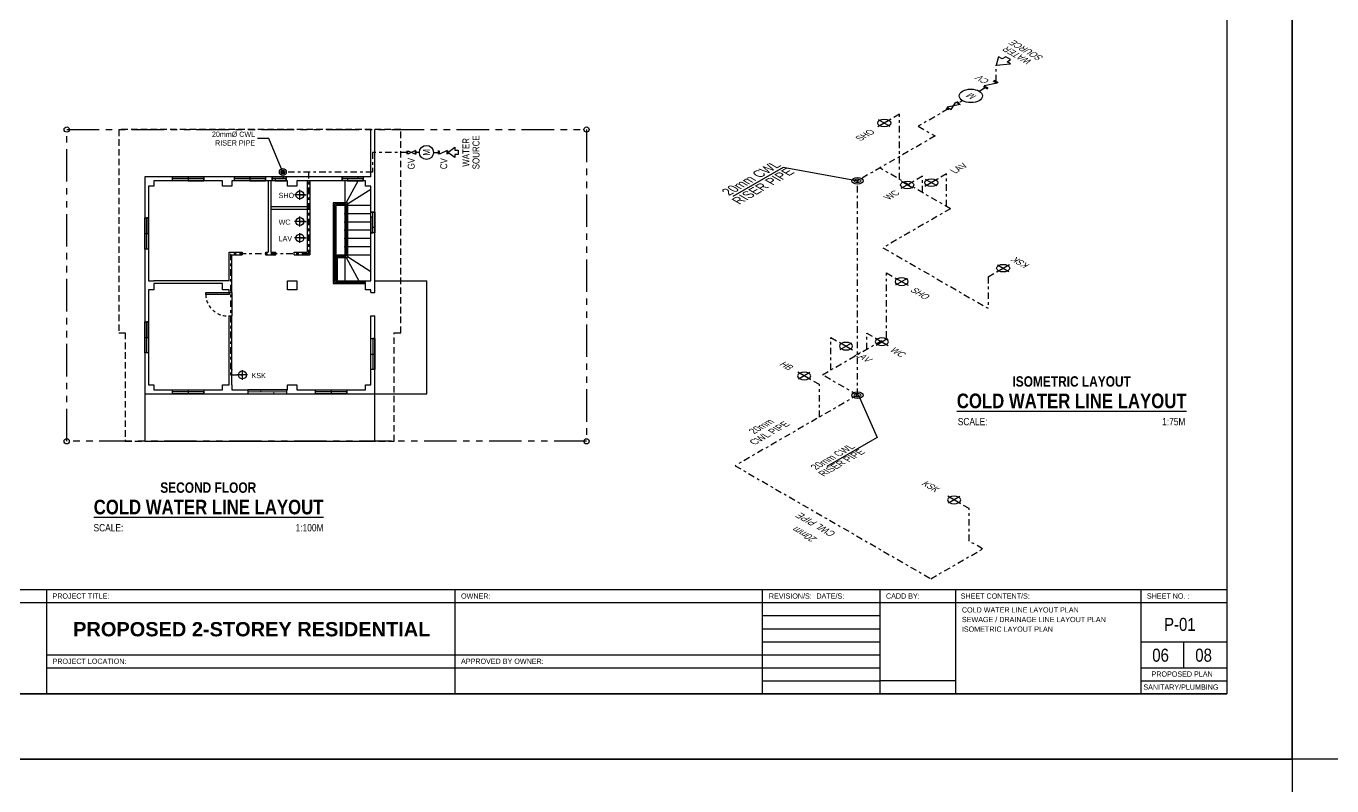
# Model space of a CAD drawing. Header units: inches. Extents: x 7263 to 7501, y 1317 to 1521.
# Drawn here: x 7290.5 to 7340.7, y 1367.1 to 1396.3 of the extents above; entities that cross this region are included whole.
import ezdxf
from ezdxf.enums import TextEntityAlignment as Align

# ---------------------------------------------------------------- set-up
doc = ezdxf.new("R2010")
doc.units = ezdxf.units.IN
doc.header["$MEASUREMENT"] = 0
for name, pattern in [('CWL', [0.5, 0.25, -0.125, 0, -0.125]), ('HIDDEN', [0.375, 0.25, -0.125]), ('HIDDEN2', [0.1875, 0.125, -0.0625]), ('PHANTOM', [2.5, 1.25, -0.25, 0.25, -0.25, 0.25, -0.25])]:
    doc.linetypes.add(name, pattern=pattern)
doc.layers.add('.25', color=250, linetype='Continuous', lineweight=25)
doc.layers.add('Muebles', color=2, linetype='Continuous', lineweight=0)
for name, color, linetype in [('COLUMN', 7, 'Continuous'), ('Layer1', 1, 'Continuous'), ('Layer2', 2, 'Continuous'), ('Layer3', 3, 'Continuous'), ('Layer6', 6, 'Continuous'), ('Layer8', 8, 'Continuous'), ('text', 7, 'Continuous')]:
    doc.layers.add(name, color=color, linetype=linetype)
doc.styles.get("Standard").update_dxf_attribs({"font": ''})
doc.styles.get('Standard').set_extended_font_data('Tw Cen MT Condensed')
doc.dimstyles.get("Standard").update_dxf_attribs({"dimtxt": 0.2, "dimasz": 0.18, "dimexe": 0.18, "dimexo": 0.0625, "dimgap": 0.09, "dimtad": 0, "dimzin": 0, "dimdsep": 46, "dimtxsty": 'Standard', "dimblk": 'ARCHTICK', "dimcen": 0.09, "dimclrd": 8, "dimclre": 8, "dimclrt": 2, "dimadec": 0, "dimazin": 0, "dimtfac": 1, "dimtofl": 0, "dimtmove": 0, "dimatfit": 3, "dimfxl": 1, "dimtolj": 1, "dimtzin": 0, "dimarcsym": 0})

# ---------------------------------------------------------------- blocks, each defined once
blk = doc.blocks.new('_ArchTick')
at = {"color": 0, "linetype": 'ByBlock', "const_width": 0.15}
blk.add_lwpolyline([(-0.5, -0.5), (0.5, 0.5)], dxfattribs=at)

msp = doc.modelspace()

# ---------------------------------------------------------------- hatches: boundary and pattern name
at = {"layer": 'Layer8', "linetype": 'HIDDEN'}
h = msp.add_hatch(color=256, dxfattribs=at)
h.dxf.hatch_style = 1
h.paths.add_polyline_path([(7300.364232888121, 1390.791251248254, -0.4142135623730951), (7300.438819372051, 1390.716664764324, -0.4142135623730951), (7300.364232888121, 1390.642078280393)])
h.paths.add_polyline_path([(7300.289646404191, 1390.716664764324, -0.4142135623730951), (7300.364232888121, 1390.791251248254), (7300.364232888121, 1390.642078280393, -0.4142135623730951)])
at = {"layer": 'Layer8', "linetype": 'HIDDEN', "extrusion": (0, 0.8164965809277261, 0.5773502691896257)}
h = msp.add_hatch(color=4, dxfattribs=at)
h.dxf.hatch_style = 1
h.paths.add_polyline_path([(-7322.386774765091, -2599.337170283919, -0.4142135623730951), (-7322.562576793664, -2599.337170283918, -0.4142135623730951), (-7322.562576793665, -2599.161368255345)])
h.paths.add_polyline_path([(-7322.386774765091, -2599.161368255344, -0.4142135623730951), (-7322.386774765091, -2599.337170283919), (-7322.562576793665, -2599.161368255345, -0.4142135623730951)])
h = msp.add_hatch(color=4, dxfattribs=at)
h.dxf.hatch_style = 1
h.paths.add_polyline_path([(-7322.386774765091, -2594.574030563106, -0.4142135623730951), (-7322.562576793664, -2594.574030563104, -0.4142135623730951), (-7322.562576793665, -2594.398228534531)])
h.paths.add_polyline_path([(-7322.386774765091, -2594.398228534531, -0.4142135623730951), (-7322.386774765091, -2594.574030563106), (-7322.562576793665, -2594.398228534531, -0.4142135623730951)])

# ---------------------------------------------------------------- linework, layer by layer
at = {"layer": '.25', "color": 9, "true_color": 0xc7c8ca}
for p in [(7302.747232841641, 1389.109670304558), (7302.747596968831, 1388.792962710394), (7302.747961096023, 1388.47625511623), (7302.748325223214, 1388.159547522065), (7302.748689350405, 1387.842839927901), (7298.398225588222, 1383.101413380312)]:
    msp.add_point(p, dxfattribs=at)
at = {"layer": 'COLUMN', "color": 4}
for centre in [(7292.048225588223, 1392.351207522097), (7312.048225588223, 1392.351207522097), (7292.048225588223, 1380.351207522097), (7312.048225588223, 1380.351207522097)]:
    msp.add_circle(centre, 0.1000000000004455, dxfattribs=at)
at = {"layer": 'Defpoints'}
for points in [[(7262.696543179543, 1419.115960382252), (7339.196543179544, 1419.115960382252), (7339.196543179544, 1368.115960382252), (7262.696543179543, 1368.115960382252)], [(7339.196543179544, 1419.115960382252), (7415.696543179545, 1419.115960382252), (7415.696543179545, 1368.115960382252), (7339.196543179544, 1368.115960382252)], [(7262.696543179543, 1368.115960382252), (7339.196543179544, 1368.115960382252), (7339.196543179544, 1317.115960382252), (7262.696543179543, 1317.115960382252)]]:
    msp.add_lwpolyline(points, close=True, dxfattribs=at)
at = {"layer": 'Layer1'}
for p, q in [((7302.848191853352, 1389.526380410601), (7302.297960577474, 1389.526380410603)), ((7302.297960577474, 1389.526380410603), (7302.297960577474, 1386.425861745088)), ((7302.798249257489, 1389.4763804106), (7302.348133465977, 1389.476380410601)), ((7302.348133465977, 1389.476380410601), (7302.348133465978, 1386.476034633592)), ((7302.798249257489, 1389.4763804106), (7302.799053510644, 1387.476207522096)), ((7302.848191853352, 1389.526380410601), (7302.849111030027, 1387.426207522096)), ((7302.399009537777, 1387.476207522096), (7302.399069323567, 1387.426207522096)), ((7302.399009537777, 1387.476207522096), (7302.799053510644, 1387.476207522096)), ((7302.399069323567, 1387.426207522096), (7302.849111030027, 1387.426207522096)), ((7302.297960577474, 1386.425861745088), (7303.548225588222, 1386.425861745088)), ((7302.348133465978, 1386.476034633592), (7303.548225588222, 1386.476034633592)), ((7298.398225588221, 1386.076207522098), (7298.398225588221, 1385.176207522099))]:
    msp.add_line(p, q, dxfattribs=at)
for points in [[(7296.123225588221, 1390.526207522097), (7297.323225588221, 1390.526207522097), (7297.323225588221, 1390.376207522097), (7296.123225588221, 1390.376207522097)], [(7298.498265971351, 1390.5262075221), (7299.698265971352, 1390.5262075221), (7299.698265971352, 1390.376207522101), (7298.498265971351, 1390.376207522101)], [(7299.948306354484, 1390.526207522095), (7300.498225588221, 1390.526207522095), (7300.498225588221, 1390.376207522096), (7299.948306354484, 1390.376207522096)], [(7302.64822558822, 1390.526207522096), (7303.448225588221, 1390.526207522096), (7303.448225588221, 1390.376207522097), (7302.64822558822, 1390.376207522097)], [(7303.898225588222, 1389.176207522097), (7303.898225588222, 1388.376207522095), (7303.748225588222, 1388.376207522095), (7303.748225588222, 1389.176207522097)], [(7295.048225588222, 1387.751207522096), (7295.048225588222, 1388.951207522097), (7295.198225588221, 1388.951207522097), (7295.198225588221, 1387.751207522096)], [(7295.048225588222, 1383.751207522096), (7295.048225588222, 1384.951207522097), (7295.198225588221, 1384.951207522097), (7295.198225588221, 1383.751207522096)], [(7303.748225588224, 1383.110821193373), (7303.748225588224, 1384.310821193373), (7303.898225588224, 1384.310821193373), (7303.898225588224, 1383.110821193373)], [(7296.12322558822, 1382.326207522096), (7297.32322558822, 1382.326207522096), (7297.32322558822, 1382.176207522097), (7296.12322558822, 1382.176207522097)], [(7300.523225588222, 1382.176207522097), (7300.523225588222, 1382.326207522097), (7299.023225588222, 1382.326207522097), (7299.023225588222, 1382.176207522097)], [(7301.623225588221, 1382.326207522096), (7302.823225588222, 1382.326207522096), (7302.823225588222, 1382.176207522097), (7301.623225588221, 1382.176207522097)]]:
    msp.add_lwpolyline(points, close=True, dxfattribs=at)
at = {"layer": 'Layer1', "linetype": 'HIDDEN2'}
msp.add_arc((7298.243538088223, 1386.019957522098), 0.8455204226735049, 181.2706776869185, 273.7084281569754, dxfattribs=at)
at = {"layer": 'Layer2'}
for p, q in [((7302.745976084781, 1390.376207522097), (7302.746953153734, 1389.526380410602)), ((7302.802532740468, 1389.526380410603), (7303.257355989584, 1390.376207522096)), ((7302.747068129032, 1389.426378127993), (7303.750264145622, 1390.06184886549)), ((7302.749053477596, 1389.426380410602), (7302.398306354483, 1389.426034633591)), ((7302.398306354483, 1389.426034633591), (7302.398306354482, 1386.526207522096)), ((7302.746868714449, 1389.426377898722), (7302.749053477596, 1387.526132333737)), ((7302.747010640071, 1389.4763804106), (7302.747068129032, 1389.426378127993)), ((7302.747068129032, 1389.426378127993), (7302.775772988817, 1389.476380410603)), ((7302.798269362998, 1389.426378127993), (7302.747068129032, 1389.426378127993)), ((7303.748225588223, 1389.426378127993), (7302.848235621064, 1389.426378127993)), ((7302.79863349019, 1389.10967053383), (7302.747432256224, 1389.109670533829)), ((7302.79899761738, 1388.792962939666), (7302.747796383414, 1388.792962939665)), ((7303.748589715415, 1389.109670533829), (7302.848599748256, 1389.109670533829)), ((7303.748953842605, 1388.792962939665), (7302.848963875446, 1388.792962939665)), ((7302.798269362998, 1388.476255345501), (7302.747068129032, 1388.476255345501)), ((7302.799725871763, 1388.159547751337), (7302.748524637797, 1388.159547751337)), ((7303.748225588223, 1388.476255345501), (7302.848235621064, 1388.476255345501)), ((7303.749682096988, 1388.159547751337), (7302.849692129829, 1388.159547751337)), ((7302.800089998954, 1387.842840157173), (7302.748888764988, 1387.842840157173)), ((7303.750046224179, 1387.842840157173), (7302.85005625702, 1387.842840157173)), ((7302.448949787729, 1387.526207522096), (7302.44900957352, 1387.476207522097)), ((7302.448949787729, 1387.526207522096), (7302.798996024307, 1387.526207522096)), ((7302.449069359311, 1387.426207522096), (7302.45014550354, 1386.526207522096)), ((7302.74901323716, 1387.526207522096), (7302.775772988817, 1387.476207522096)), ((7302.74901323716, 1387.526207522096), (7302.799038822856, 1387.494457556749)), ((7302.749110963933, 1387.426207522096), (7302.750145718, 1386.526207522096)), ((7302.802532740476, 1387.426207522096), (7303.283674860566, 1386.527204186327)), ((7302.848996057353, 1387.526207522096), (7303.751286913388, 1387.526207522096)), ((7302.849080518499, 1387.462697366831), (7303.750040901908, 1386.890880754341)), ((7302.398306354482, 1386.526207522096), (7303.548225588222, 1386.526207522096))]:
    msp.add_line(p, q, dxfattribs=at)
for points in [[(7296.723225588221, 1390.451207522097), (7296.123225588221, 1390.451207522097), (7296.123225588221, 1390.526207522097), (7296.723225588221, 1390.526207522097)], [(7296.723225588221, 1390.376207522097), (7297.323225588221, 1390.376207522097), (7297.323225588221, 1390.451207522097), (7296.723225588221, 1390.451207522097)], [(7299.098265971352, 1390.451207522101), (7298.498265971351, 1390.451207522101), (7298.498265971351, 1390.5262075221), (7299.098265971352, 1390.5262075221)], [(7299.098265971352, 1390.376207522101), (7299.698265971352, 1390.376207522101), (7299.698265971352, 1390.451207522101), (7299.098265971352, 1390.451207522101)], [(7300.376791366869, 1390.451207522096), (7299.948306354484, 1390.451207522096), (7299.948306354484, 1390.526207522096), (7300.376791366869, 1390.526207522096)], [(7300.498225588221, 1390.451207522096), (7300.069740575836, 1390.451207522096), (7300.069740575836, 1390.376207522096), (7300.498225588221, 1390.376207522096)], [(7303.248225588221, 1390.451207522096), (7302.64822558822, 1390.451207522096), (7302.64822558822, 1390.526207522096), (7303.248225588221, 1390.526207522096)], [(7302.848225588221, 1390.376207522097), (7303.448225588221, 1390.376207522097), (7303.448225588221, 1390.451207522096), (7302.848225588221, 1390.451207522096)], [(7303.823225588222, 1388.576207522096), (7303.823225588222, 1389.176207522097), (7303.898225588222, 1389.176207522097), (7303.898225588222, 1388.576207522096)], [(7295.198225588221, 1388.351207522096), (7295.198225588221, 1388.951207522097), (7295.123225588221, 1388.951207522097), (7295.123225588221, 1388.351207522096)], [(7303.748225588222, 1388.976207522096), (7303.748225588222, 1388.376207522095), (7303.823225588222, 1388.376207522095), (7303.823225588222, 1388.976207522096)], [(7295.123225588221, 1388.351207522096), (7295.123225588221, 1387.751207522096), (7295.048225588222, 1387.751207522096), (7295.048225588222, 1388.351207522096)], [(7297.398225588222, 1386.076207522097), (7298.298225588222, 1386.076207522097), (7298.298225588222, 1386.001207522097), (7297.398225588222, 1386.001207522097)], [(7295.198225588221, 1384.351207522096), (7295.198225588221, 1384.951207522097), (7295.123225588221, 1384.951207522097), (7295.123225588221, 1384.351207522096)], [(7295.123225588221, 1384.351207522096), (7295.123225588221, 1383.751207522096), (7295.048225588222, 1383.751207522096), (7295.048225588222, 1384.351207522096)], [(7303.898225588224, 1383.710821193373), (7303.898225588224, 1384.310821193373), (7303.823225588223, 1384.310821193373), (7303.823225588223, 1383.710821193373)], [(7303.823225588223, 1383.710821193373), (7303.823225588223, 1383.110821193373), (7303.748225588224, 1383.110821193373), (7303.748225588224, 1383.710821193373)], [(7296.72322558822, 1382.251207522097), (7296.12322558822, 1382.251207522097), (7296.12322558822, 1382.326207522096), (7296.72322558822, 1382.326207522096)], [(7296.72322558822, 1382.176207522097), (7297.32322558822, 1382.176207522097), (7297.32322558822, 1382.251207522097), (7296.72322558822, 1382.251207522097)], [(7302.223225588222, 1382.251207522097), (7301.623225588221, 1382.251207522097), (7301.623225588221, 1382.326207522096), (7302.223225588222, 1382.326207522096)], [(7302.223225588222, 1382.176207522097), (7302.823225588222, 1382.176207522097), (7302.823225588222, 1382.251207522097), (7302.223225588222, 1382.251207522097)]]:
    msp.add_lwpolyline(points, close=True, dxfattribs=at)
at = {"layer": 'Layer3', "color": 4, "linetype": 'CWL'}
msp.add_line((7327.80698832681, 1394.208256188542, -2198.766162601493), (7327.806988326804, 1394.833256188546, -2198.766162601489), dxfattribs=at)
at = {"layer": 'Layer3', "color": 4, "linetype": 'ByBlock', "lineweight": -3, "extrusion": (0, -0.8164965809277261, 0.5773502691896258)}
for p, q in [((7327.728432661642, 1394.253610322974, -2198.702022169471), (7327.885543991976, 1394.162902054112, -2198.830303033516)), ((7327.313491981818, 1394.01404420978, -2199.040819815834), (7327.470603312154, 1393.923335940919, -2199.169100679878))]:
    msp.add_line(p, q, dxfattribs=at)
at = {"layer": 'Layer3', "color": 4, "linetype": 'HIDDEN2', "lineweight": -3, "extrusion": (0, -0.8164965809277261, 0.5773502691896258)}
for p, q in [((7325.886202491462, 1393.189998238311, -2200.206196804706), (7326.043313821797, 1393.099289969449, -2200.334477668749)), ((7326.295949907661, 1393.426566019355, -2199.871639440332), (7326.453061237998, 1393.335857750493, -2199.999920304376)), ((7326.518659329034, 1393.464439094879, -2199.818078823278), (7326.374505572826, 1393.381211884927, -2199.935779872351))]:
    msp.add_line(p, q, dxfattribs=at)
at = {"layer": 'Layer3', "color": 4, "extrusion": (0, 0.8164965809277261, 0.5773502691896258)}
for p, q in [((7323.741971063698, 1392.741317377425, -2199.989860890394), (7323.258423944902, 1392.462141318223, -2199.59504632118)), ((7323.724954865945, 1392.475857048124, -2199.614443292426), (7323.282180285955, 1392.731493071072, -2199.975967223109)), ((7324.625316975558, 1390.356317377425, -2199.989860890394), (7324.141769856762, 1390.077141318223, -2199.59504632118)), ((7324.608300777805, 1390.090857048124, -2199.614443292426), (7324.165526197816, 1390.346493071072, -2199.975967223109)), ((7325.553295241587, 1390.445548875731, -2199.989860890394), (7325.069748122793, 1390.166372816529, -2199.59504632118)), ((7325.536279043836, 1390.180088546431, -2199.614443292426), (7325.093504463845, 1390.435724569378, -2199.975967223109)), ((7323.93536051698, 1386.636317377424, -2199.989860890394), (7324.418907635776, 1386.357141318221, -2199.59504632118)), ((7323.952376714733, 1386.370857048123, -2199.614443292426), (7324.395151294722, 1386.626493071071, -2199.975967223109)), ((7321.794676737593, 1384.150393021146, -2199.989860890394), (7322.278223856388, 1383.871216961943, -2199.59504632118)), ((7321.811692935345, 1383.884932691845, -2199.614443292426), (7322.254467515336, 1384.140568714793, -2199.975967223109)), ((7323.171416142123, 1384.320253886955, -2199.989860890394), (7323.654963260919, 1384.041077827753, -2199.59504632118)), ((7323.188432339876, 1384.054793557655, -2199.614443292426), (7323.631206919866, 1384.310429580602, -2199.975967223109))]:
    msp.add_line(p, q, dxfattribs=at)
at = {"layer": 'Layer3', "color": 4, "linetype": 'CWL', "lineweight": -3, "extrusion": (0, 0.8164965809277261, 0.5773502691896257)}
for p, q in [((7324.085483030417, 1392.93964410388, -2200.270337236727), (7323.734794244753, 1392.737173839076, -2199.984001042263)), ((7325.896807208306, 1390.643875602187, -2200.270337236727), (7325.546118422642, 1390.441405337382, -2199.984001042264)), ((7323.591848550261, 1386.834644103879, -2200.270337236727), (7323.942537335924, 1386.632173839075, -2199.984001042263)), ((7321.451164770874, 1384.348719747601, -2200.270337236727), (7321.801853556538, 1384.146249482796, -2199.984001042264))]:
    msp.add_line(p, q, dxfattribs=at)
at = {"layer": 'Layer3', "color": 4, "linetype": 'CWL', "lineweight": -3}
for p, q in [((7324.085483030417, 1390.43964410388, -2200.270337236727), (7324.085483030417, 1392.939644103881, -2200.270337236727)), ((7325.96475815663, 1393.14464410388, -2200.270337236727), (7324.812944369596, 1392.47964410388, -2200.270337236727)), ((7324.812944369596, 1392.47964410388, -2200.270337236727), (7325.462463422435, 1392.10464410388, -2200.270337236727)), ((7325.462463422435, 1392.10464410388, -2200.270337236727), (7322.474675779378, 1390.37964410388, -2200.270337236727)), ((7305.148190932133, 1391.473446862665), (7303.81280534267, 1391.473446862665)), ((7303.81280534267, 1391.473446862665), (7303.812805342671, 1390.716664764325)), ((7303.812805342671, 1390.716664764325), (7300.364232888121, 1390.716664764324)), ((7301.348088392901, 1390.716664764324), (7301.348088392899, 1387.572737759917)), ((7326.051360697008, 1389.30464410388, -2200.270337236727), (7323.332040929125, 1390.87464410388, -2200.270337236727)), ((7322.474675779378, 1382.129644103881, -2200.270337236728), (7322.47467577938, 1390.379644103878, -2200.270337236724)), ((7324.968828942277, 1389.92964410388, -2200.270337236727), (7324.968828942277, 1390.55464410388, -2200.270337236727)), ((7325.896807208306, 1389.393875602187, -2200.270337236727), (7325.896807208306, 1390.643875602187, -2200.270337236727)), ((7301.016830760958, 1389.838857667263), (7301.348088392899, 1389.838857667263)), ((7326.051360697008, 1389.30464410388, -2200.270337236727), (7323.453284485655, 1387.80464410388, -2200.270337236727)), ((7301.013971160337, 1388.810835441994), (7301.345228792277, 1388.810835441994)), ((7301.016830760958, 1388.178117108168), (7301.348088392899, 1388.178117108168)), ((7323.453284485655, 1387.80464410388, -2200.270337236727), (7327.497623121329, 1385.46964410388, -2200.270337236727)), ((7301.348088392899, 1387.572737759917), (7298.355673026213, 1387.572737759917)), ((7298.355673026213, 1387.572737759917), (7298.355673026213, 1382.905153222085)), ((7323.591848550261, 1384.334644103879, -2200.270337236727), (7323.591848550261, 1386.83464410388, -2200.270337236727)), ((7327.497623121329, 1386.679773532485, -2200.270337236727), (7327.49762312133, 1385.46964410388, -2200.270337236727)), ((7321.123676149475, 1382.90964410388, -2200.270337236727), (7323.591848550261, 1384.334644103879, -2200.270337236727)), ((7321.451164770874, 1383.098719747601, -2200.270337236727), (7321.451164770874, 1384.348719747601, -2200.270337236727)), ((7322.827904175404, 1383.893580613411, -2200.270337236727), (7322.827904175404, 1384.518580613411, -2200.270337236727)), ((7298.355673026213, 1382.905153222085), (7298.806564795404, 1382.905153222085)), ((7322.474675779378, 1382.12964410388, -2200.270337236727), (7321.123676149475, 1382.90964410388, -2200.270337236727)), ((7322.474675779378, 1382.129644103881, -2200.270337236728), (7317.76349758279, 1379.409644103881, -2200.270337236728)), ((7321.00695964787, 1381.28225780026, -2200.270337236728), (7321.00695964787, 1382.53225780026, -2200.270337236728)), ((7317.76349758279, 1379.409644103881, -2200.270337236728), (7325.297918595715, 1375.059644103881, -2200.270337236728)), ((7326.773830796506, 1376.507525797454, -2200.270337236728), (7326.773830796506, 1377.757525797454, -2200.270337236728)), ((7325.297918595715, 1375.059644103881, -2200.270337236728), (7327.289777024419, 1376.209644103881, -2200.270337236728)), ((7327.289777024419, 1376.209644103881, -2200.270337236728), (7326.773830796506, 1376.507525797454, -2200.270337236728))]:
    msp.add_line(p, q, dxfattribs=at)
at = {"layer": 'Layer3'}
for p, q in [((7303.748225588222, 1390.526207522096), (7303.748225588222, 1392.351207522097)), ((7303.898225588221, 1386.076207522097), (7303.898225588223, 1392.351207522097)), ((7303.748225588221, 1390.526207522097), (7295.048225588222, 1390.526207522096)), ((7295.048225588222, 1390.526207522096), (7295.048225588222, 1382.176207522097)), ((7295.398225588222, 1390.176207522097), (7295.198225588221, 1390.176207522096)), ((7295.198225588221, 1390.176207522097), (7295.198225588221, 1386.526207522096)), ((7295.398225588221, 1390.376207522097), (7295.398225588222, 1390.176207522097)), ((7298.048225588222, 1390.376207522097), (7295.398225588221, 1390.376207522097)), ((7298.048225588222, 1390.176207522097), (7298.048225588221, 1390.376207522097)), ((7298.398225588222, 1390.176207522097), (7298.048225588222, 1390.176207522097)), ((7298.398225588221, 1390.376207522097), (7298.398225588222, 1390.176207522097)), ((7300.548225588222, 1390.376207522097), (7298.398225588221, 1390.376207522097)), ((7299.798306354483, 1390.376207522097), (7299.798306354483, 1387.626207522096)), ((7299.898306354483, 1390.376207522097), (7299.898306354483, 1387.626207522096)), ((7299.948306354484, 1390.526207522095), (7299.948306354484, 1390.376207522096)), ((7300.548225588222, 1390.176207522097), (7300.548225588222, 1390.376207522097)), ((7300.898225588222, 1390.176207522097), (7300.548225588222, 1390.176207522097)), ((7300.898225588222, 1390.376207522097), (7300.898225588222, 1390.176207522097)), ((7303.548225588222, 1390.376207522096), (7300.898225588221, 1390.376207522097)), ((7301.298306354483, 1390.376207522097), (7301.298306354483, 1387.626207522097)), ((7301.398306354483, 1390.376207522097), (7301.398306354483, 1387.526207522096)), ((7302.64822558822, 1390.526207522096), (7302.64822558822, 1390.376207522097)), ((7303.548225588222, 1390.176207522097), (7303.548225588222, 1390.376207522097)), ((7303.748225588221, 1390.176207522097), (7303.548225588222, 1390.176207522097)), ((7303.748225588223, 1386.526207522096), (7303.748225588222, 1390.176207522097)), ((7301.298306354483, 1389.376207522097), (7299.898306354484, 1389.376207522097)), ((7301.298306354483, 1389.276207522097), (7299.898306354484, 1389.276207522097)), ((7303.898225588222, 1389.176207522097), (7303.748225588222, 1389.176207522097)), ((7298.298225588222, 1386.526207522096), (7298.298225588222, 1387.626207522097)), ((7298.298225588222, 1387.626207522097), (7298.798306354483, 1387.626207522097)), ((7298.398225588221, 1386.076207522096), (7298.398225588222, 1387.526207522096)), ((7298.398225588222, 1387.526207522096), (7298.798306354483, 1387.526207522096)), ((7298.798306354482, 1387.626207522097), (7298.798306354483, 1387.526207522097)), ((7299.698306354481, 1387.626207522096), (7299.798306354482, 1387.626207522097)), ((7299.698306354481, 1387.626207522097), (7299.698306354481, 1387.526207522097)), ((7299.698306354481, 1387.526207522096), (7300.098306354486, 1387.526207522096)), ((7299.898306354484, 1387.626207522096), (7300.098306354486, 1387.626207522096)), ((7300.098306354485, 1387.526207522096), (7300.098306354487, 1387.626207522096)), ((7300.798306354485, 1387.626207522096), (7301.298306354483, 1387.626207522097)), ((7300.798306354486, 1387.526207522096), (7300.798306354486, 1387.626207522096)), ((7300.798306354486, 1387.526207522096), (7301.398306354483, 1387.526207522096)), ((7295.198225588219, 1386.526207522096), (7295.398225588222, 1386.526207522096)), ((7295.398225588222, 1386.176207522097), (7295.19822558822, 1386.176207522096)), ((7295.198225588221, 1386.176207522097), (7295.19822558822, 1382.526207522096)), ((7298.298225588222, 1386.526207522096), (7295.398225588222, 1386.526207522096)), ((7295.398225588222, 1386.426207522097), (7295.398225588222, 1386.176207522097)), ((7298.048225588222, 1386.426207522097), (7295.398225588222, 1386.426207522097)), ((7298.048225588222, 1386.176207522097), (7298.048225588222, 1386.426207522097)), ((7298.298225588223, 1386.176207522097), (7298.048225588222, 1386.176207522097)), ((7298.298225588222, 1386.076207522097), (7298.298225588222, 1386.176207522097)), ((7300.548225588222, 1386.526207522096), (7300.898225588222, 1386.526207522096)), ((7300.548225588222, 1386.176207522097), (7300.548225588222, 1386.526207522096)), ((7300.898225588222, 1386.176207522097), (7300.548225588222, 1386.176207522097)), ((7300.898225588222, 1386.526207522096), (7300.898225588222, 1386.176207522097)), ((7303.548225588222, 1386.526207522096), (7303.748225588224, 1386.526207522096)), ((7303.548225588222, 1386.176207522097), (7303.548225588222, 1386.526207522096)), ((7303.748225588223, 1386.176207522097), (7303.548225588222, 1386.176207522097)), ((7303.748225588223, 1386.076207522097), (7303.748225588223, 1386.176207522097)), ((7303.898225588222, 1386.526207522096), (7305.898225588222, 1386.526207522096)), ((7305.898225588222, 1382.176207522097), (7305.898225588222, 1386.526207522096)), ((7298.298225588222, 1386.076207522097), (7298.398225588221, 1386.076207522097)), ((7303.748225588223, 1386.076207522097), (7303.898225588223, 1386.076207522096)), ((7298.298225588222, 1382.526207522096), (7298.298225588222, 1385.176207522097)), ((7298.298225588222, 1385.176207522097), (7298.398225588221, 1385.176207522098)), ((7298.398225588222, 1382.526207522096), (7298.398225588221, 1385.176207522098)), ((7303.748225588223, 1382.526207522096), (7303.748225588223, 1385.176207522097)), ((7303.748225588223, 1385.176207522097), (7303.898225588223, 1385.176207522097)), ((7303.898225588222, 1382.176207522097), (7303.898225588221, 1385.176207522097)), ((7295.048225588222, 1382.176207522097), (7303.898225588222, 1382.176207522097)), ((7295.048225588222, 1382.176207522097), (7295.048225588222, 1380.351207522097)), ((7295.198225588219, 1382.526207522096), (7295.398225588222, 1382.526207522096)), ((7295.398225588222, 1382.526207522096), (7295.398225588221, 1382.326207522097)), ((7295.398225588222, 1382.326207522097), (7298.048225588221, 1382.326207522097)), ((7298.048225588222, 1382.526207522096), (7298.298225588223, 1382.526207522096)), ((7298.048225588222, 1382.326207522097), (7298.048225588222, 1382.526207522096)), ((7298.398225588222, 1382.526207522096), (7298.398225588221, 1382.326207522097)), ((7298.398225588222, 1382.326207522097), (7300.548225588222, 1382.326207522097)), ((7300.548225588222, 1382.526207522096), (7300.898225588222, 1382.526207522096)), ((7300.548225588223, 1382.326207522097), (7300.548225588222, 1382.526207522096)), ((7300.898225588222, 1382.526207522096), (7300.898225588221, 1382.326207522097)), ((7300.898225588222, 1382.326207522097), (7303.548225588223, 1382.326207522097)), ((7303.548225588222, 1382.526207522096), (7303.748225588223, 1382.526207522096)), ((7303.548225588222, 1382.326207522096), (7303.548225588222, 1382.526207522096)), ((7303.898225588222, 1380.351207522097), (7303.898225588222, 1382.176207522097)), ((7303.898225588222, 1382.176207522097), (7305.898225588222, 1382.176207522097)), ((7295.048225588222, 1380.351207522097), (7303.898225588222, 1380.351207522097)), ((7291.266630672627, 1374.641550933433), (7291.266630672627, 1370.625802901936)), ((7306.984847109438, 1374.641550933433), (7306.984847109438, 1370.625802901936)), ((7318.802433562984, 1374.641550933433), (7318.802433562984, 1370.625802901936)), ((7323.334338455138, 1374.641550933433), (7323.334338455138, 1370.625802901936)), ((7326.245279734144, 1374.641550933433), (7326.245279734144, 1370.625802901936)), ((7333.373708533877, 1374.641550933433), (7333.373708533877, 1370.625802901936)), ((7266.712291211039, 1374.139582429496), (7336.68670065986, 1374.139582429496)), ((7318.802433562984, 1373.637613925559), (7323.334338455138, 1373.637613925559)), ((7318.802433562984, 1373.135645421622), (7323.334338455138, 1373.135645421622)), ((7318.802433562984, 1372.633676917685), (7323.334338455138, 1372.633676917685)), ((7333.373708533877, 1372.633676917685), (7336.68670065986, 1372.633676917685)), ((7335.030204596868, 1371.62973990981), (7335.030204596868, 1372.633676917685)), ((7291.266630672627, 1372.131708413747), (7318.802433562984, 1372.131708413747)), ((7318.802433562984, 1372.131708413747), (7323.334338455138, 1372.131708413747)), ((7291.266630672627, 1371.62973990981), (7318.802433562984, 1371.62973990981)), ((7318.802433562984, 1371.62973990981), (7323.334338455138, 1371.62973990981)), ((7333.373708533877, 1371.62973990981), (7336.68670065986, 1371.62973990981)), ((7318.802433562984, 1371.127771405873), (7323.334338455138, 1371.127771405873)), ((7326.245279734144, 1371.127771405873), (7323.334338455138, 1371.127771405873)), ((7333.373708533877, 1371.127771405873), (7336.68670065986, 1371.127771405873))]:
    msp.add_line(p, q, dxfattribs=at)
at = {"layer": 'Layer3', "color": 4, "linetype": 'ByBlock', "lineweight": -3}
for p, q in [((7306.711375067142, 1391.473446862661), (7306.987536822094, 1391.668483352186)), ((7306.987536822094, 1391.668483352186), (7306.987536822094, 1391.554711995933)), ((7305.466370336891, 1391.542600647775), (7305.17769373926, 1391.404293077557)), ((7305.17769373926, 1391.404293077557), (7305.17769373926, 1391.537606462055)), ((7305.17769373926, 1391.537606462055), (7305.466370336891, 1391.409287263275)), ((7305.466370336891, 1391.409287263275), (7305.466370336891, 1391.542600647775)), ((7306.15773255427, 1391.473446862661), (7306.359286224951, 1391.473446862661)), ((7306.359286224951, 1391.406790170416), (7306.359286224951, 1391.540103554914)), ((7306.681872260016, 1391.542600647775), (7306.393195662386, 1391.404293077557)), ((7306.393195662386, 1391.404293077557), (7306.393195662386, 1391.537606462055)), ((7306.681872260016, 1391.409287263275), (7306.681872260016, 1391.542600647775)), ((7306.711375067142, 1391.406790170416), (7306.711375067142, 1391.540103554914)), ((7306.987536822094, 1391.278410373144), (7306.711375067142, 1391.473446862661)), ((7306.987536822094, 1391.554711995933), (7307.105525359631, 1391.554711995933)), ((7307.105525359631, 1391.392181729388), (7306.987536822094, 1391.392181729388)), ((7306.987536822094, 1391.392181729388), (7306.987536822094, 1391.278410373144)), ((7307.105525359631, 1391.554711995933), (7307.105525359631, 1391.392181729388))]:
    msp.add_line(p, q, dxfattribs=at)
at = {"layer": 'Layer3', "color": 4, "linetype": 'HIDDEN2', "lineweight": -3}
for p, q in [((7305.148190932133, 1391.406790170416), (7305.148190932133, 1391.540103554914)), ((7305.495873144017, 1391.406790170416), (7305.495873144017, 1391.540103554914)), ((7305.618191662275, 1391.473446862661), (7305.495873144017, 1391.473446862661))]:
    msp.add_line(p, q, dxfattribs=at)
at = {"layer": 'Layer3', "color": 4, "linetype": 'CWL', "extrusion": (0, 0.8164965809277261, 0.5773502691896257)}
for p, q in [((7324.968828942277, 1390.55464410388, -2200.270337236727), (7324.618140156614, 1390.352173839075, -2199.984001042264)), ((7322.827904175404, 1384.518580613411, -2200.270337236727), (7323.178592961068, 1384.316110348606, -2199.984001042264))]:
    msp.add_line(p, q, dxfattribs=at)
at = {"layer": 'Layer3', "color": 4}
for p, q in [((7301.221982428992, 1389.838857667263), (7300.811679092924, 1389.838857667263)), ((7301.019690361579, 1389.651004322435), (7301.019690361579, 1390.026711012092)), ((7301.221982428992, 1388.810835441994), (7300.811679092924, 1388.810835441994)), ((7301.019690361579, 1388.622982097166), (7301.019690361579, 1388.998688786823)), ((7301.221982428992, 1388.178117108168), (7300.811679092924, 1388.178117108168)), ((7301.019690361579, 1387.990263763339), (7301.019690361579, 1388.365970452997)), ((7299.008856862818, 1382.905153222085), (7298.59855352675, 1382.905153222085)), ((7298.806564795404, 1382.717299877257), (7298.806564795404, 1383.093006566914))]:
    msp.add_line(p, q, dxfattribs=at)
at = {"layer": 'Layer3', "color": 4, "extrusion": (0, -0.8164965809277261, 0.5773502691896258)}
for p, q in [((7327.841135088048, 1386.87810025894, -2199.989860890394), (7328.324682206842, 1387.157276318143, -2199.59504632118)), ((7327.858151285799, 1387.143560588241, -2199.614443292426), (7328.30092586579, 1386.887924565293, -2199.975967223109)), ((7320.663447681152, 1382.730584526716, -2199.989860890395), (7320.179900562356, 1383.009760585918, -2199.595046321181)), ((7320.646431483397, 1382.996044856016, -2199.614443292426), (7320.203656903408, 1382.740408833069, -2199.975967223109)), ((7326.430318829789, 1377.955852523909, -2199.989860890395), (7325.946771710993, 1378.235028583111, -2199.595046321181)), ((7326.413302632034, 1378.22131285321, -2199.614443292427), (7325.970528052045, 1377.965676830262, -2199.97596722311))]:
    msp.add_line(p, q, dxfattribs=at)
at = {"layer": 'Layer3', "color": 4, "linetype": 'CWL', "lineweight": -3, "extrusion": (0, -0.8164965809277261, 0.5773502691896257)}
for p, q in [((7327.497623121329, 1386.679773532485, -2200.270337236727), (7327.848311906992, 1386.88224379729, -2199.984001042264)), ((7321.00695964787, 1382.53225780026, -2200.270337236728), (7320.656270862208, 1382.734728065065, -2199.984001042264)), ((7326.773830796506, 1377.757525797454, -2200.270337236728), (7326.423142010844, 1377.959996062259, -2199.984001042264))]:
    msp.add_line(p, q, dxfattribs=at)
at = {"layer": 'Layer3', "color": 4, "linetype": 'ByBlock', "lineweight": -3, "extrusion": (0, -0.8164965809277261, 0.5773502691896258)}
for points, elevation in [([(7327.806988326804, -989.9776980885971), (7328.362300783391, -989.8820910464214), (7328.228219954205, -989.7480102172337), (7328.367270779197, -989.6089593922426), (7328.17572702316, -989.4174156362049), (7328.036676198169, -989.5564664611973), (7327.902595368993, -989.4223856320201), (7327.806988326804, -989.9776980885971)], -2408.334820505247), ([(7327.69660612216, -990.2976985854739), (7327.853717452498, -990.4548099158128)], -2407.824510142168), ([(7327.154514368128, -990.991015965519), (7327.39204764698, -990.7534826866649)], -2407.824510142167), ([(7327.853717452498, -990.4548099158105), (7327.350511784924, -990.6320215140869), (7327.507623115259, -990.7891328444201)], -2407.824510142168), ([(7326.421234698518, -991.8872926697912), (7325.918029030944, -992.0645042680654), (7326.07514036128, -992.2216155984), (7326.26412336818, -991.730181339453), (7326.421234698518, -991.8872926697912)], -2407.824510142168)]:
    msp.add_lwpolyline(points, dxfattribs=dict(at, elevation=elevation))
at = {"layer": 'Layer3', "linetype": 'PHANTOM'}
msp.add_lwpolyline([(7292.048225588223, 1392.351207522097), (7312.048225588223, 1392.351207522097), (7312.048225588223, 1380.351207522097), (7292.048225588223, 1380.351207522097)], close=True, dxfattribs=at)
at = {"layer": 'Layer3', "linetype": 'HIDDEN'}
msp.add_lwpolyline([(7294.048225588223, 1392.351207522097), (7294.048225588223, 1384.526207522095), (7294.298225588223, 1384.526207522095), (7294.298225588223, 1380.351207522097), (7304.648225588223, 1380.351207522097), (7304.648225588222, 1384.526207522095), (7304.898225588223, 1384.526207522095), (7304.898225588223, 1392.351207522097)], close=True, dxfattribs=at)
at = {"layer": 'Layer3', "color": 4, "linetype": 'ByBlock', "lineweight": -3, "extrusion": (0, -0.8164965809277261, 0.5773502691896258)}
msp.add_circle((7326.836586848581, -991.3089434850671, -2407.824510142168), 0.4496174099957292, dxfattribs=at)
at = {"layer": 'Layer3', "color": 4, "linetype": 'ByBlock', "lineweight": -3}
for centre, radius in [((7305.887962108272, 1391.473446862661), 0.2697704459974375), ((7300.364232888121, 1390.716664764324), 0.1333333333350311), ((7300.364232888121, 1390.716664764324), 0.07458648393033704)]:
    msp.add_circle(centre, radius, dxfattribs=at)
at = {"layer": 'Layer3', "color": 4, "linetype": 'ByBlock', "lineweight": -3, "extrusion": (0, 0.8164965809277261, 0.5773502691896257)}
for centre, radius in [((-7322.474675779378, -2599.249269269635, -135.0864458912465), 0.2222222222250518), ((-7322.474675779378, -2599.249269269635, -135.0864458912465), 0.1243108065505617), ((-7322.474675779378, -2594.486129548821, -141.8225426839003), 0.2222222222250518), ((-7322.474675779378, -2594.486129548821, -141.8225426839003), 0.1243108065505617)]:
    msp.add_circle(centre, radius, dxfattribs=at)
at = {"layer": 'Layer3', "color": 4, "extrusion": (-4.321999836750239e-17, 0.816496580927726, 0.5773502691896258)}
for centre in [(7323.503567575951, 1392.603675059599, -2199.795205257768), (7324.386913487811, 1390.218675059599, -2199.795205257768), (7325.31489175384, 1390.307906557905, -2199.795205257768)]:
    msp.add_ellipse(centre, major_axis=(-3.981008336248956e-16, -0.1472175867674593, 0.2081971078263788), ratio=0.9919692377850792, start_param=0.7853981633973923, end_param=7.068583470576979, dxfattribs=at)
at = {"layer": 'Layer3', "color": 4}
for centre in [(7301.019690361579, 1389.838857667263), (7301.019690361579, 1388.810835441994), (7301.019690361579, 1388.178117108168), (7298.806564795404, 1382.905153222085)]:
    msp.add_ellipse(centre, major_axis=(-0.1081823906232552, -0.1081823906232551), ratio=0.9919692377850792, start_param=0.7853981633973923, end_param=7.068583470576979, dxfattribs=at)
at = {"layer": 'Layer3', "color": 4, "extrusion": (4.321999836750239e-17, -0.816496580927726, 0.5773502691896258)}
msp.add_ellipse((7328.079538575795, 1387.015742576767, -2199.795205257768), major_axis=(3.981008336248956e-16, 0.1472175867674593, 0.2081971078263788), ratio=0.9919692377850792, start_param=0.7853981633973923, end_param=7.068583470576979, dxfattribs=at)
at = {"layer": 'Layer3', "color": 4, "extrusion": (-4.321999836750259e-17, -0.816496580927726, -0.5773502691896258)}
msp.add_ellipse((7324.173764004727, 1386.498675059597, -2199.795205257768), major_axis=(3.981008336248956e-16, -0.1472175867674593, 0.2081971078263788), ratio=0.9919692377850792, start_param=0.7853981633973923, end_param=7.068583470576979, dxfattribs=at)
at = {"layer": 'Layer3', "color": 4, "extrusion": (-4.321999836750249e-17, -0.816496580927726, -0.5773502691896258)}
for centre in [(7322.03308022534, 1384.012750703319, -2199.795205257768), (7323.40981962987, 1384.182611569129, -2199.795205257768)]:
    msp.add_ellipse(centre, major_axis=(3.981008336248956e-16, -0.1472175867674593, 0.2081971078263788), ratio=0.9919692377850792, start_param=0.7853981633973923, end_param=7.068583470576979, dxfattribs=at)
at = {"layer": 'Layer3', "color": 4, "extrusion": (4.321999836750239e-17, 0.816496580927726, -0.5773502691896258)}
msp.add_ellipse((7320.425044193404, 1382.868226844542, -2199.795205257768), major_axis=(-3.981008336248956e-16, 0.1472175867674593, 0.2081971078263788), ratio=0.9919692377850792, start_param=0.7853981633973923, end_param=7.068583470576979, dxfattribs=at)
at = {"layer": 'Layer3', "color": 4, "extrusion": (4.321999836750249e-17, 0.816496580927726, -0.5773502691896258)}
msp.add_ellipse((7326.19191534204, 1378.093494841735, -2199.795205257768), major_axis=(-3.981008336248956e-16, 0.1472175867674593, 0.2081971078263788), ratio=0.9919692377850792, start_param=0.7853981633973923, end_param=7.068583470576979, dxfattribs=at)
at = {"layer": 'Layer6'}
for p, q in [((7336.68670065986, 1416.606117862567), (7336.68670065986, 1370.625802901936)), ((7266.712291211039, 1374.641550933433), (7336.68670065986, 1374.641550933433)), ((7266.712291211039, 1370.625802901936), (7336.68670065986, 1370.625802901936))]:
    msp.add_line(p, q, dxfattribs=at)
msp.add_lwpolyline([(7336.68670065986, 1370.625802901936), (7266.712291211039, 1370.625802901936), (7266.712291211039, 1416.606117862567), (7336.68670065986, 1416.606117862567)], close=True, dxfattribs=at)
at = {"layer": 'Muebles'}
for points in [[(7300.023225588222, 1382.251207522097), (7300.023225588222, 1382.176207522097), (7299.023225588222, 1382.176207522097), (7299.023225588222, 1382.251207522097)], [(7300.523225588222, 1382.251207522097), (7300.523225588222, 1382.326207522097), (7299.523225588222, 1382.326207522097), (7299.523225588222, 1382.251207522097)]]:
    msp.add_lwpolyline(points, close=True, dxfattribs=at)

# ---------------------------------------------------------------- texts
at = {"layer": 'Layer3', "color": 4, "linetype": 'Continuous', "extrusion": (0, -0.8164965809277261, 0.5773502691896258)}
for s, p in [('SOURCE', (7328.952075077843, -540.2430680223973, -2091.028004077666)), ('WATER', (7328.607016747557, -540.5827241726342, -2091.028004077664)), ('CV', (7327.269661725054, -541.4039744980519, -2090.464768494658)), ('M', (7326.844231743991, -542.3290738625254, -2090.341449584846))]:
    msp.add_text(s, height=0.3333333333333335, rotation=135.0000000000109, dxfattribs=at).set_placement(p, align=Align.MIDDLE_CENTER)
at = {"layer": 'Layer3', "color": 4, "linetype": 'HIDDEN2', "extrusion": (0, 0.8164965809277261, 0.5773502691896258)}
for s, rotation, p in [('SHO', 224.99999999999, (-7322.591514793312, -2150.290623788056, 184.2414380954623)), ('LAV', 224.99999999999, (-7326.238176548522, -2149.568276304301, 183.219884487188)), ('WC', 224.99999999999, (-7323.682456713851, -2148.979954379266, 182.387871641764)), ('SHO', 135.0000000000101, (-7324.481804926902, -2147.395863764015, 179.2269942890107)), ('LAV', 135.0000000000101, (-7322.332647184736, -2145.972348839796, 177.2138401769391)), ('WC', 135.0000000000101, (-7323.695335785187, -2145.926657203665, 177.4508097470215)), ('HB', 135.0000000000101, (-7319.444116600758, -2145.753866824819, 176.9048599482228)), ('KSK', 135.0000000000101, (-7324.915636873405, -2143.097766688393, 173.1485671122643))]:
    msp.add_text(s, height=0.3333333333333335, rotation=rotation, dxfattribs=at).set_placement(p)
at = {"layer": 'Layer3', "color": 4, "linetype": 'Continuous'}
for s, p in [('WATER', (7307.408048679282, 1391.473446862661)), ('SOURCE', (7307.795381681163, 1391.476502797177)), ('GV', (7305.303440463825, 1391.040142369214)), ('M', (7305.887962108272, 1391.473674238739)), ('CV', (7306.553281780806, 1391.039286012961))]:
    msp.add_text(s, height=0.2666666666666668, rotation=90, dxfattribs=at).set_placement(p, align=Align.MIDDLE_CENTER)
at = {"layer": 'Layer3', "color": 4, "linetype": 'Continuous', "extrusion": (0, 0.816496580927726, 0.5773502691896257)}
for s, p in [('20mm CWL', (-7318.381884960109, -804.0003059802297, 1134.465142802677)), ('RISER PIPE', (-7318.837140857378, -803.475181158337, 1134.465142802676))]:
    msp.add_text(s, height=0.4740740740740743, rotation=224.9999999999936, dxfattribs=at).set_placement(p, align=Align.MIDDLE_CENTER)
at = {"layer": 'Layer3', "color": 4, "linetype": 'HIDDEN2', "extrusion": (0, -0.8164965809277261, 0.5773502691896258)}
msp.add_text('KSK', height=0.3333333333333335, rotation=135.0000000000109, dxfattribs=at).set_placement((7329.120158694634, 1137.30043712287, -894.7051681066803))
at = {"layer": 'Layer3', "color": 4, "linetype": 'Continuous', "extrusion": (0, 0.816496580927726, 0.5773502691896258)}
for s, rotation, p in [('20mm', 224.9999999999925, (-7318.775442580187, 549.1999426323263, 2079.626757985362)), ('CWL PIPE', 224.9999999999925, (-7319.087350460419, 549.3498983072592, 2079.414688636117)), ('20mm CWL', 224.9999999999925, (-7321.516265054152, 549.8775389192986, 2078.668492126512)), ('RISER PIPE', 224.9999999999925, (-7321.857706977104, 550.2713825357181, 2078.668492126512)), ('CWL PIPE', 315.0000000000074, (-7320.856598485775, -797.085051002081, 1123.026177404528)), ('20mm', 315.0000000000074, (-7320.418800378871, -796.8685612770944, 1122.720014699338))]:
    msp.add_text(s, height=0.3555555555555557, rotation=rotation, dxfattribs=at).set_placement(p, align=Align.MIDDLE_CENTER)
at = {"layer": 'Layer3', "color": 4, "linetype": 'Continuous', "char_height": 0.2000000000000001, "attachment_point": 1}
for s, insert in [('SHO', (7300.202274172026, 1389.915282645007)), ('WC', (7300.202274172026, 1388.887260419738)), ('LAV', (7300.202274172026, 1388.254542085911)), ('KSK', (7299.16104175458, 1382.981578199829))]:
    msp.add_mtext_dynamic_manual_height_columns(s, width=0.03958328062407192, gutter_width=0.75, heights=[0], dxfattribs=dict(at, insert=insert))
at = {"layer": 'Layer3', "char_height": 0.5625, "attachment_point": 1}
for s, insert in [('\\pi6.31961;{\\fArial Narrow|b1|i0|c0|p34;\\H0.71111x;ISOMETRIC LAYOUT\\P\\pi4.17914;\\H1.40625x;\\LCOLD WATER LINE LAYOUT\\P\\pi4.21636;\\fArial Narrow|b0|i0|c0|p34;\\H0.5x;\\lSCALE:                                                                           1:75M}', (7322.116213450277, 1382.853905907559)), ('\\pi6.74144;{\\fArial Narrow|b1|i0|c0|p34;\\H0.71111x;SECOND FLOOR\\P\\pi4.17914;\\H1.40625x;\\LCOLD WATER LINE LAYOUT\\P\\pi4.17156;\\fArial Narrow|b0|i0|c0|p34;\\H0.5x;\\lSCALE:                                                                          1:100M}', (7288.907604654535, 1378.767652976762))]:
    msp.add_mtext_dynamic_manual_height_columns(s, width=17.15490343414424, gutter_width=1, heights=[0], dxfattribs=dict(at, insert=insert))
at = {"layer": 'Layer6', "color": 4, "insert": (7299.296263126571, 1392.003116834253), "char_height": 0.2, "attachment_point": 6}
msp.add_mtext('20mm%%C CWL\\PRISER PIPE', dxfattribs=at)
at = {"layer": 'text'}
for s, p in [('SEWAGE / DRAINAGE LINE LAYOUT PLAN', (7326.491177856423, 1373.388948843281)), ('COLD WATER LINE LAYOUT PLAN', (7326.491177856423, 1373.759993381957)), ('ISOMETRIC LAYOUT PLAN', (7326.491177856423, 1373.017904304605))]:
    msp.add_text(s, height=0.2007874015748032, dxfattribs=at).set_placement(p)
at = {"layer": 'text', "lineweight": 30}
for s, p in [('P-01', (7334.270228514161, 1373.050307341176)), ('06', (7333.815567606683, 1371.864850063243)), ('08', (7335.470132146432, 1371.864850063243))]:
    msp.add_text(s, height=0.5019685039370078, dxfattribs=at).set_placement(p)
at = {"layer": 'text', "char_height": 0.2007874015748032, "attachment_point": 1}
for s, insert in [('PROJECT TITLE:', (7291.502161720967, 1374.493363267729)), ('OWNER:', (7307.220378157771, 1374.493363267729)), ('REVISION/S:', (7319.064528510319, 1374.493363267729)), ('DATE/S:', (7320.893126893449, 1374.493363267729)), ('CADD BY:', (7323.569869503478, 1374.493363267729)), ('SHEET CONTENT/S:', (7326.444333525326, 1374.493363267729)), ('SHEET NO. :', (7333.609239582217, 1374.493363267729)), ('PROJECT LOCATION:', (7291.502161720967, 1371.983520748044)), ('APPROVED BY OWNER:', (7307.220378157771, 1371.983520748044))]:
    msp.add_mtext(s, dxfattribs=dict(at, insert=insert))
at = {"layer": 'text', "lineweight": 30, "insert": (7291.773121887773, 1373.391357028645), "char_height": 0.55, "width": 14.71323606310943, "attachment_point": 1}
msp.add_mtext('\\pi0.5227;{\\fArial|b1|i0|c0|p34;PROPOSED 2-STOREY RESIDENTIAL}', dxfattribs=at)
at = {"layer": 'text', "char_height": 0.2007874015748032, "attachment_point": 1}
for s, insert, width in [('\\pi0.41353;PROPOSED PLAN', (7333.373708533877, 1371.490141941551), 3.31299212598239), ('\\pi0.30541;SANITARY/PLUMBING', (7333.168204681698, 1370.988173437614), 3.71823819170001)]:
    msp.add_mtext(s, dxfattribs=dict(at, insert=insert, width=width))

# ---------------------------------------------------------------- leaders
at = {"layer": 'Layer6', "annotation_type": 0, "has_hookline": 1, "hookline_direction": 1, "text_width": 1.857142857142858}
msp.add_leader([(7300.364232888121, 1390.716664764324), (7299.821176993422, 1392.003116834253), (7299.386263126571, 1392.003116834253)], dimstyle='Standard', dxfattribs=at)
at = {"layer": 'Layer8'}
for points in [[(7322.505570374782, 1390.369001805464, -1.327432306311312), (7319.610947360604, 1390.895683818875, -2.072273152735306), (7317.680011744542, 1389.780857621154, -0.4956708242293644)], [(7322.502679505278, 1382.148847650259, 2195.856835111812), (7323.225974710752, 1380.493348767722, 2198.198064083989), (7321.29503909469, 1379.378522570001, 2199.774666412495)]]:
    msp.add_leader(points, dimstyle='Standard', override={"dimscale": 1, "dimtad": 0}, dxfattribs=at)

doc.saveas('drawing.dxf')
